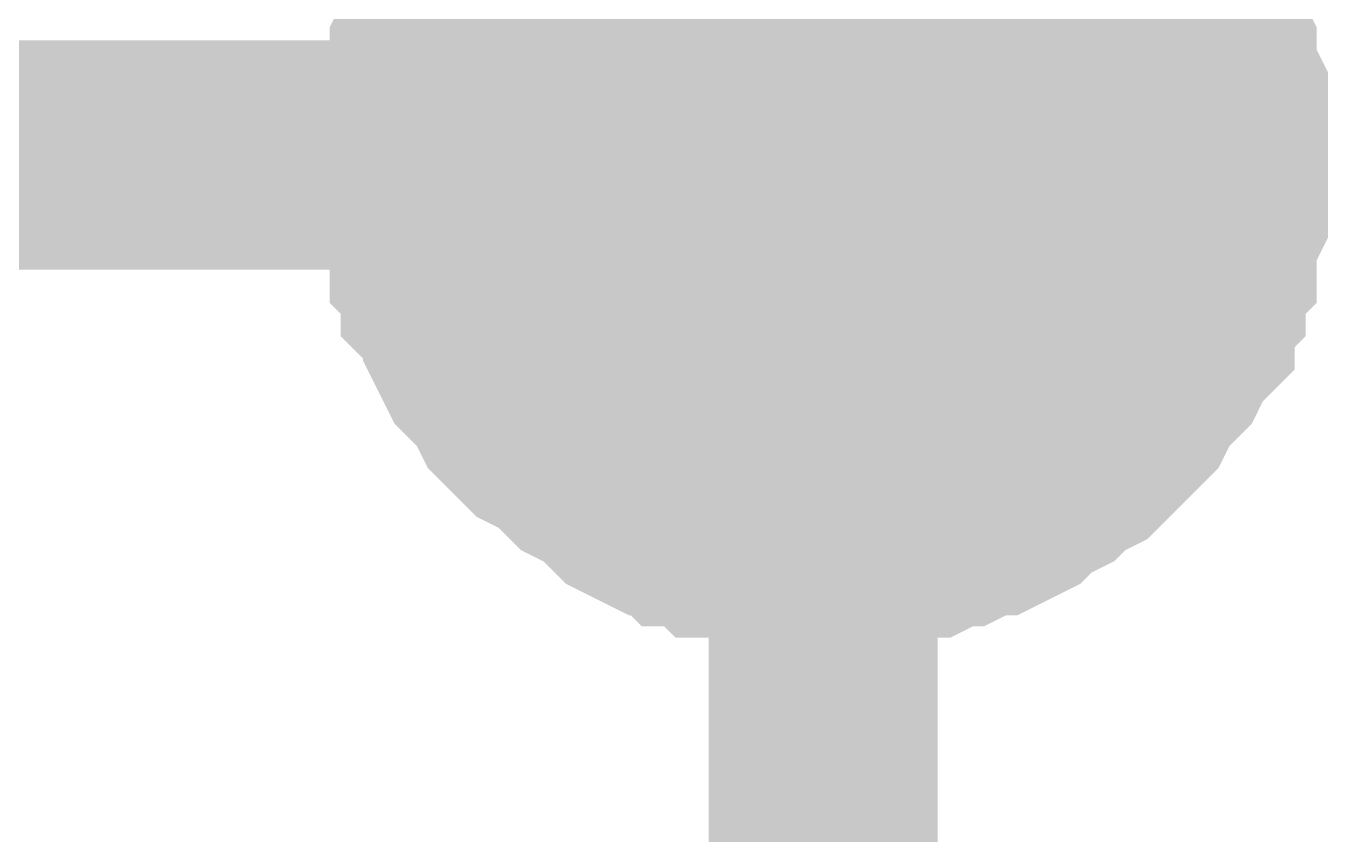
# Model space of a CAD drawing. Header units: inches. Extents: x 0 to 31.5, y 0 to 22.3.
# Drawn here: x 5.1613 to 5.2283, y 18.4645 to 18.5061 of the extents above; entities that cross this region are included whole.
import ezdxf

# ---------------------------------------------------------------- set-up
doc = ezdxf.new("R2010")
doc.units = ezdxf.units.IN
doc.header["$MEASUREMENT"] = 0
doc.layers.add('Sheet', color=255, linetype='Continuous')

msp = doc.modelspace()

# ---------------------------------------------------------------- linework, layer by layer
at = {"layer": 'Sheet'}
for points in [[(3.802575, 18.49949, 0.0118, 0.0118, 0), (4.102854, 18.49949, 0.0118, 0.0118, 0), (5.202346, 18.49949, 0.0118, 0.0118, 0), (5.202346, 18.999678, 0.0118, 0.0118, 0), (5.202346, 19.099601, 0.0118, 0.0118, 0)], [(5.182251, 18.49949, 0.0118, 0.0118, 0), (5.182251, 18.500639, 0.0118, 0.0118, 0), (5.182251, 18.501787, 0.0118, 0.0118, 0), (5.182251, 18.502361, 0.0118, 0.0118, 0), (5.182825, 18.50351, 0.0118, 0.0118, 0), (5.182825, 18.504659, 0.0118, 0.0118, 0), (5.183399, 18.505807, 0.0118, 0.0118, 0), (5.183399, 18.506381, 0.0118, 0.0118, 0), (5.183973, 18.50753, 0.0118, 0.0118, 0), (5.184547, 18.508104, 0.0118, 0.0118, 0), (5.184547, 18.509253, 0.0118, 0.0118, 0), (5.185121, 18.509827, 0.0118, 0.0118, 0), (5.185696, 18.510975, 0.0118, 0.0118, 0), (5.18627, 18.51155, 0.0118, 0.0118, 0), (5.186844, 18.512698, 0.0118, 0.0118, 0)], [(5.182251, 18.49949, 0.0118, 0.0118, 0), (5.182251, 18.500639, 0.0118, 0.0118, 0), (5.182251, 18.501787, 0.0118, 0.0118, 0), (5.182251, 18.502361, 0.0118, 0.0118, 0), (5.182825, 18.50351, 0.0118, 0.0118, 0), (5.182825, 18.504659, 0.0118, 0.0118, 0), (5.183399, 18.505807, 0.0118, 0.0118, 0), (5.183399, 18.506381, 0.0118, 0.0118, 0), (5.183973, 18.50753, 0.0118, 0.0118, 0), (5.184547, 18.508104, 0.0118, 0.0118, 0), (5.184547, 18.509253, 0.0118, 0.0118, 0), (5.185121, 18.509827, 0.0118, 0.0118, 0), (5.185696, 18.510975, 0.0118, 0.0118, 0), (5.18627, 18.51155, 0.0118, 0.0118, 0), (5.186844, 18.512698, 0.0118, 0.0118, 0)], [(5.182251, 18.49949, 0.0118, 0.0118, 0), (5.182251, 18.500639, 0.0118, 0.0118, 0), (5.182251, 18.501787, 0.0118, 0.0118, 0), (5.182251, 18.502361, 0.0118, 0.0118, 0), (5.182825, 18.50351, 0.0118, 0.0118, 0), (5.182825, 18.504659, 0.0118, 0.0118, 0), (5.183399, 18.505807, 0.0118, 0.0118, 0), (5.183399, 18.506381, 0.0118, 0.0118, 0), (5.183973, 18.50753, 0.0118, 0.0118, 0), (5.184547, 18.508104, 0.0118, 0.0118, 0), (5.184547, 18.509253, 0.0118, 0.0118, 0), (5.185121, 18.509827, 0.0118, 0.0118, 0), (5.185696, 18.510975, 0.0118, 0.0118, 0), (5.18627, 18.51155, 0.0118, 0.0118, 0), (5.186844, 18.512698, 0.0118, 0.0118, 0)], [(5.182251, 18.49949, 0.0118, 0.0118, 0), (5.182251, 18.500639, 0.0118, 0.0118, 0), (5.182251, 18.501787, 0.0118, 0.0118, 0), (5.182251, 18.502361, 0.0118, 0.0118, 0), (5.182825, 18.50351, 0.0118, 0.0118, 0), (5.182825, 18.504659, 0.0118, 0.0118, 0), (5.183399, 18.505807, 0.0118, 0.0118, 0), (5.183399, 18.506381, 0.0118, 0.0118, 0), (5.183973, 18.50753, 0.0118, 0.0118, 0), (5.184547, 18.508104, 0.0118, 0.0118, 0), (5.184547, 18.509253, 0.0118, 0.0118, 0), (5.185121, 18.509827, 0.0118, 0.0118, 0), (5.185696, 18.510975, 0.0118, 0.0118, 0), (5.18627, 18.51155, 0.0118, 0.0118, 0), (5.186844, 18.512698, 0.0118, 0.0118, 0)], [(5.217848, 18.512698, 0.0118, 0.0118, 0), (5.218422, 18.51155, 0.0118, 0.0118, 0), (5.218996, 18.510975, 0.0118, 0.0118, 0), (5.21957, 18.509827, 0.0118, 0.0118, 0), (5.220144, 18.509253, 0.0118, 0.0118, 0), (5.220719, 18.508104, 0.0118, 0.0118, 0), (5.220719, 18.50753, 0.0118, 0.0118, 0), (5.221293, 18.506381, 0.0118, 0.0118, 0), (5.221293, 18.505807, 0.0118, 0.0118, 0), (5.221867, 18.504659, 0.0118, 0.0118, 0), (5.221867, 18.50351, 0.0118, 0.0118, 0), (5.222441, 18.502361, 0.0118, 0.0118, 0), (5.222441, 18.501787, 0.0118, 0.0118, 0), (5.222441, 18.500639, 0.0118, 0.0118, 0), (5.222441, 18.49949, 0.0118, 0.0118, 0)], [(5.217848, 18.512698, 0.0118, 0.0118, 0), (5.218422, 18.51155, 0.0118, 0.0118, 0), (5.218996, 18.510975, 0.0118, 0.0118, 0), (5.21957, 18.509827, 0.0118, 0.0118, 0), (5.220144, 18.509253, 0.0118, 0.0118, 0), (5.220719, 18.508104, 0.0118, 0.0118, 0), (5.220719, 18.50753, 0.0118, 0.0118, 0), (5.221293, 18.506381, 0.0118, 0.0118, 0), (5.221293, 18.505807, 0.0118, 0.0118, 0), (5.221867, 18.504659, 0.0118, 0.0118, 0), (5.221867, 18.50351, 0.0118, 0.0118, 0), (5.222441, 18.502361, 0.0118, 0.0118, 0), (5.222441, 18.501787, 0.0118, 0.0118, 0), (5.222441, 18.500639, 0.0118, 0.0118, 0), (5.222441, 18.49949, 0.0118, 0.0118, 0)], [(5.217848, 18.512698, 0.0118, 0.0118, 0), (5.218422, 18.51155, 0.0118, 0.0118, 0), (5.218996, 18.510975, 0.0118, 0.0118, 0), (5.21957, 18.509827, 0.0118, 0.0118, 0), (5.220144, 18.509253, 0.0118, 0.0118, 0), (5.220719, 18.508104, 0.0118, 0.0118, 0), (5.220719, 18.50753, 0.0118, 0.0118, 0), (5.221293, 18.506381, 0.0118, 0.0118, 0), (5.221293, 18.505807, 0.0118, 0.0118, 0), (5.221867, 18.504659, 0.0118, 0.0118, 0), (5.221867, 18.50351, 0.0118, 0.0118, 0), (5.222441, 18.502361, 0.0118, 0.0118, 0), (5.222441, 18.501787, 0.0118, 0.0118, 0), (5.222441, 18.500639, 0.0118, 0.0118, 0), (5.222441, 18.49949, 0.0118, 0.0118, 0)], [(5.217848, 18.512698, 0.0118, 0.0118, 0), (5.218422, 18.51155, 0.0118, 0.0118, 0), (5.218996, 18.510975, 0.0118, 0.0118, 0), (5.21957, 18.509827, 0.0118, 0.0118, 0), (5.220144, 18.509253, 0.0118, 0.0118, 0), (5.220719, 18.508104, 0.0118, 0.0118, 0), (5.220719, 18.50753, 0.0118, 0.0118, 0), (5.221293, 18.506381, 0.0118, 0.0118, 0), (5.221293, 18.505807, 0.0118, 0.0118, 0), (5.221867, 18.504659, 0.0118, 0.0118, 0), (5.221867, 18.50351, 0.0118, 0.0118, 0), (5.222441, 18.502361, 0.0118, 0.0118, 0), (5.222441, 18.501787, 0.0118, 0.0118, 0), (5.222441, 18.500639, 0.0118, 0.0118, 0), (5.222441, 18.49949, 0.0118, 0.0118, 0)], [(5.182251, 18.49949, 0.0039, 0.0039, 0), (5.182251, 18.500639, 0.0039, 0.0039, 0), (5.182251, 18.501787, 0.0039, 0.0039, 0), (5.182251, 18.502361, 0.0039, 0.0039, 0), (5.182825, 18.50351, 0.0039, 0.0039, 0), (5.182825, 18.504659, 0.0039, 0.0039, 0), (5.183399, 18.505807, 0.0039, 0.0039, 0), (5.183399, 18.506381, 0.0039, 0.0039, 0), (5.183973, 18.50753, 0.0039, 0.0039, 0), (5.184547, 18.508104, 0.0039, 0.0039, 0)], [(5.182251, 18.49949, 0.0039, 0.0039, 0), (5.182251, 18.500639, 0.0039, 0.0039, 0), (5.182251, 18.501787, 0.0039, 0.0039, 0), (5.182251, 18.502361, 0.0039, 0.0039, 0), (5.182825, 18.50351, 0.0039, 0.0039, 0), (5.182825, 18.504659, 0.0039, 0.0039, 0), (5.183399, 18.505807, 0.0039, 0.0039, 0), (5.183399, 18.506381, 0.0039, 0.0039, 0), (5.183973, 18.50753, 0.0039, 0.0039, 0), (5.184547, 18.508104, 0.0039, 0.0039, 0)], [(5.182251, 18.49949, 0.0039, 0.0039, 0), (5.182251, 18.500639, 0.0039, 0.0039, 0), (5.182251, 18.501787, 0.0039, 0.0039, 0), (5.182251, 18.502361, 0.0039, 0.0039, 0), (5.182825, 18.50351, 0.0039, 0.0039, 0), (5.182825, 18.504659, 0.0039, 0.0039, 0), (5.183399, 18.505807, 0.0039, 0.0039, 0), (5.183399, 18.506381, 0.0039, 0.0039, 0), (5.183973, 18.50753, 0.0039, 0.0039, 0), (5.184547, 18.508104, 0.0039, 0.0039, 0)], [(5.182251, 18.49949, 0.0039, 0.0039, 0), (5.182251, 18.500639, 0.0039, 0.0039, 0), (5.182251, 18.501787, 0.0039, 0.0039, 0), (5.182251, 18.502361, 0.0039, 0.0039, 0), (5.182825, 18.50351, 0.0039, 0.0039, 0), (5.182825, 18.504659, 0.0039, 0.0039, 0), (5.183399, 18.505807, 0.0039, 0.0039, 0), (5.183399, 18.506381, 0.0039, 0.0039, 0), (5.183973, 18.50753, 0.0039, 0.0039, 0), (5.184547, 18.508104, 0.0039, 0.0039, 0)], [(5.220719, 18.508104, 0.0039, 0.0039, 0), (5.220719, 18.50753, 0.0039, 0.0039, 0), (5.221293, 18.506381, 0.0039, 0.0039, 0), (5.221293, 18.505807, 0.0039, 0.0039, 0), (5.221867, 18.504659, 0.0039, 0.0039, 0), (5.221867, 18.50351, 0.0039, 0.0039, 0), (5.222441, 18.502361, 0.0039, 0.0039, 0), (5.222441, 18.501787, 0.0039, 0.0039, 0), (5.222441, 18.500639, 0.0039, 0.0039, 0), (5.222441, 18.49949, 0.0039, 0.0039, 0)], [(5.220719, 18.508104, 0.0039, 0.0039, 0), (5.220719, 18.50753, 0.0039, 0.0039, 0), (5.221293, 18.506381, 0.0039, 0.0039, 0), (5.221293, 18.505807, 0.0039, 0.0039, 0), (5.221867, 18.504659, 0.0039, 0.0039, 0), (5.221867, 18.50351, 0.0039, 0.0039, 0), (5.222441, 18.502361, 0.0039, 0.0039, 0), (5.222441, 18.501787, 0.0039, 0.0039, 0), (5.222441, 18.500639, 0.0039, 0.0039, 0), (5.222441, 18.49949, 0.0039, 0.0039, 0)], [(5.220719, 18.508104, 0.0039, 0.0039, 0), (5.220719, 18.50753, 0.0039, 0.0039, 0), (5.221293, 18.506381, 0.0039, 0.0039, 0), (5.221293, 18.505807, 0.0039, 0.0039, 0), (5.221867, 18.504659, 0.0039, 0.0039, 0), (5.221867, 18.50351, 0.0039, 0.0039, 0), (5.222441, 18.502361, 0.0039, 0.0039, 0), (5.222441, 18.501787, 0.0039, 0.0039, 0), (5.222441, 18.500639, 0.0039, 0.0039, 0), (5.222441, 18.49949, 0.0039, 0.0039, 0)], [(5.220719, 18.508104, 0.0039, 0.0039, 0), (5.220719, 18.50753, 0.0039, 0.0039, 0), (5.221293, 18.506381, 0.0039, 0.0039, 0), (5.221293, 18.505807, 0.0039, 0.0039, 0), (5.221867, 18.504659, 0.0039, 0.0039, 0), (5.221867, 18.50351, 0.0039, 0.0039, 0), (5.222441, 18.502361, 0.0039, 0.0039, 0), (5.222441, 18.501787, 0.0039, 0.0039, 0), (5.222441, 18.500639, 0.0039, 0.0039, 0), (5.222441, 18.49949, 0.0039, 0.0039, 0)], [(5.202346, 18.479965, 0.0118, 0.0118, 0), (5.201198, 18.479965, 0.0118, 0.0118, 0), (5.200049, 18.479965, 0.0118, 0.0118, 0), (5.199475, 18.479965, 0.0118, 0.0118, 0), (5.198327, 18.480539, 0.0118, 0.0118, 0), (5.197178, 18.480539, 0.0118, 0.0118, 0), (5.196604, 18.481114, 0.0118, 0.0118, 0), (5.195456, 18.481114, 0.0118, 0.0118, 0), (5.194882, 18.481688, 0.0118, 0.0118, 0), (5.193734, 18.481688, 0.0118, 0.0118, 0), (5.192585, 18.482262, 0.0118, 0.0118, 0), (5.192011, 18.482836, 0.0118, 0.0118, 0), (5.191437, 18.483411, 0.0118, 0.0118, 0), (5.190289, 18.483985, 0.0118, 0.0118, 0), (5.189715, 18.484559, 0.0118, 0.0118, 0), (5.18914, 18.485133, 0.0118, 0.0118, 0), (5.187992, 18.485708, 0.0118, 0.0118, 0), (5.187418, 18.486282, 0.0118, 0.0118, 0), (5.186844, 18.486856, 0.0118, 0.0118, 0), (5.18627, 18.488005, 0.0118, 0.0118, 0), (5.185696, 18.488579, 0.0118, 0.0118, 0), (5.185121, 18.489153, 0.0118, 0.0118, 0), (5.184547, 18.490302, 0.0118, 0.0118, 0), (5.184547, 18.490876, 0.0118, 0.0118, 0), (5.183973, 18.492025, 0.0118, 0.0118, 0), (5.183399, 18.492599, 0.0118, 0.0118, 0), (5.183399, 18.493747, 0.0118, 0.0118, 0), (5.182825, 18.494322, 0.0118, 0.0118, 0), (5.182825, 18.49547, 0.0118, 0.0118, 0), (5.182251, 18.496619, 0.0118, 0.0118, 0), (5.182251, 18.497193, 0.0118, 0.0118, 0), (5.182251, 18.498342, 0.0118, 0.0118, 0), (5.182251, 18.49949, 0.0118, 0.0118, 0)], [(5.182251, 18.49949, 0.0118, 0.0118, 0), (5.182251, 18.49949, 0.0118, 0.0118, 0)], [(5.202346, 18.479965, 0.0118, 0.0118, 0), (5.201198, 18.479965, 0.0118, 0.0118, 0), (5.200049, 18.479965, 0.0118, 0.0118, 0), (5.199475, 18.479965, 0.0118, 0.0118, 0), (5.198327, 18.480539, 0.0118, 0.0118, 0), (5.197178, 18.480539, 0.0118, 0.0118, 0), (5.196604, 18.481114, 0.0118, 0.0118, 0), (5.195456, 18.481114, 0.0118, 0.0118, 0), (5.194882, 18.481688, 0.0118, 0.0118, 0), (5.193734, 18.481688, 0.0118, 0.0118, 0), (5.192585, 18.482262, 0.0118, 0.0118, 0), (5.192011, 18.482836, 0.0118, 0.0118, 0), (5.191437, 18.483411, 0.0118, 0.0118, 0), (5.190289, 18.483985, 0.0118, 0.0118, 0), (5.189715, 18.484559, 0.0118, 0.0118, 0), (5.18914, 18.485133, 0.0118, 0.0118, 0), (5.187992, 18.485708, 0.0118, 0.0118, 0), (5.187418, 18.486282, 0.0118, 0.0118, 0), (5.186844, 18.486856, 0.0118, 0.0118, 0), (5.18627, 18.488005, 0.0118, 0.0118, 0), (5.185696, 18.488579, 0.0118, 0.0118, 0), (5.185121, 18.489153, 0.0118, 0.0118, 0), (5.184547, 18.490302, 0.0118, 0.0118, 0), (5.184547, 18.490876, 0.0118, 0.0118, 0), (5.183973, 18.492025, 0.0118, 0.0118, 0), (5.183399, 18.492599, 0.0118, 0.0118, 0), (5.183399, 18.493747, 0.0118, 0.0118, 0), (5.182825, 18.494322, 0.0118, 0.0118, 0), (5.182825, 18.49547, 0.0118, 0.0118, 0), (5.182251, 18.496619, 0.0118, 0.0118, 0), (5.182251, 18.497193, 0.0118, 0.0118, 0), (5.182251, 18.498342, 0.0118, 0.0118, 0), (5.182251, 18.49949, 0.0118, 0.0118, 0)], [(5.182251, 18.49949, 0.0118, 0.0118, 0), (5.182251, 18.49949, 0.0118, 0.0118, 0)], [(5.202346, 18.479965, 0.0118, 0.0118, 0), (5.201198, 18.479965, 0.0118, 0.0118, 0), (5.200049, 18.479965, 0.0118, 0.0118, 0), (5.199475, 18.479965, 0.0118, 0.0118, 0), (5.198327, 18.480539, 0.0118, 0.0118, 0), (5.197178, 18.480539, 0.0118, 0.0118, 0), (5.196604, 18.481114, 0.0118, 0.0118, 0), (5.195456, 18.481114, 0.0118, 0.0118, 0), (5.194882, 18.481688, 0.0118, 0.0118, 0), (5.193734, 18.481688, 0.0118, 0.0118, 0), (5.192585, 18.482262, 0.0118, 0.0118, 0), (5.192011, 18.482836, 0.0118, 0.0118, 0), (5.191437, 18.483411, 0.0118, 0.0118, 0), (5.190289, 18.483985, 0.0118, 0.0118, 0), (5.189715, 18.484559, 0.0118, 0.0118, 0), (5.18914, 18.485133, 0.0118, 0.0118, 0), (5.187992, 18.485708, 0.0118, 0.0118, 0), (5.187418, 18.486282, 0.0118, 0.0118, 0), (5.186844, 18.486856, 0.0118, 0.0118, 0), (5.18627, 18.488005, 0.0118, 0.0118, 0), (5.185696, 18.488579, 0.0118, 0.0118, 0), (5.185121, 18.489153, 0.0118, 0.0118, 0), (5.184547, 18.490302, 0.0118, 0.0118, 0), (5.184547, 18.490876, 0.0118, 0.0118, 0), (5.183973, 18.492025, 0.0118, 0.0118, 0), (5.183399, 18.492599, 0.0118, 0.0118, 0), (5.183399, 18.493747, 0.0118, 0.0118, 0), (5.182825, 18.494322, 0.0118, 0.0118, 0), (5.182825, 18.49547, 0.0118, 0.0118, 0), (5.182251, 18.496619, 0.0118, 0.0118, 0), (5.182251, 18.497193, 0.0118, 0.0118, 0), (5.182251, 18.498342, 0.0118, 0.0118, 0), (5.182251, 18.49949, 0.0118, 0.0118, 0)], [(5.182251, 18.49949, 0.0118, 0.0118, 0), (5.182251, 18.49949, 0.0118, 0.0118, 0)], [(5.202346, 18.479965, 0.0118, 0.0118, 0), (5.201198, 18.479965, 0.0118, 0.0118, 0), (5.200049, 18.479965, 0.0118, 0.0118, 0), (5.199475, 18.479965, 0.0118, 0.0118, 0), (5.198327, 18.480539, 0.0118, 0.0118, 0), (5.197178, 18.480539, 0.0118, 0.0118, 0), (5.196604, 18.481114, 0.0118, 0.0118, 0), (5.195456, 18.481114, 0.0118, 0.0118, 0), (5.194882, 18.481688, 0.0118, 0.0118, 0), (5.193734, 18.481688, 0.0118, 0.0118, 0), (5.192585, 18.482262, 0.0118, 0.0118, 0), (5.192011, 18.482836, 0.0118, 0.0118, 0), (5.191437, 18.483411, 0.0118, 0.0118, 0), (5.190289, 18.483985, 0.0118, 0.0118, 0), (5.189715, 18.484559, 0.0118, 0.0118, 0), (5.18914, 18.485133, 0.0118, 0.0118, 0), (5.187992, 18.485708, 0.0118, 0.0118, 0), (5.187418, 18.486282, 0.0118, 0.0118, 0), (5.186844, 18.486856, 0.0118, 0.0118, 0), (5.18627, 18.488005, 0.0118, 0.0118, 0), (5.185696, 18.488579, 0.0118, 0.0118, 0), (5.185121, 18.489153, 0.0118, 0.0118, 0), (5.184547, 18.490302, 0.0118, 0.0118, 0), (5.184547, 18.490876, 0.0118, 0.0118, 0), (5.183973, 18.492025, 0.0118, 0.0118, 0), (5.183399, 18.492599, 0.0118, 0.0118, 0), (5.183399, 18.493747, 0.0118, 0.0118, 0), (5.182825, 18.494322, 0.0118, 0.0118, 0), (5.182825, 18.49547, 0.0118, 0.0118, 0), (5.182251, 18.496619, 0.0118, 0.0118, 0), (5.182251, 18.497193, 0.0118, 0.0118, 0), (5.182251, 18.498342, 0.0118, 0.0118, 0), (5.182251, 18.49949, 0.0118, 0.0118, 0)], [(5.182251, 18.49949, 0.0118, 0.0118, 0), (5.182251, 18.49949, 0.0118, 0.0118, 0)], [(5.222441, 18.49949, 0.0118, 0.0118, 0), (5.222441, 18.498342, 0.0118, 0.0118, 0), (5.222441, 18.497193, 0.0118, 0.0118, 0), (5.222441, 18.496619, 0.0118, 0.0118, 0), (5.221867, 18.49547, 0.0118, 0.0118, 0), (5.221867, 18.494322, 0.0118, 0.0118, 0), (5.221293, 18.493747, 0.0118, 0.0118, 0), (5.221293, 18.492599, 0.0118, 0.0118, 0), (5.220719, 18.492025, 0.0118, 0.0118, 0), (5.220719, 18.490876, 0.0118, 0.0118, 0), (5.220144, 18.490302, 0.0118, 0.0118, 0), (5.21957, 18.489153, 0.0118, 0.0118, 0), (5.218996, 18.488579, 0.0118, 0.0118, 0), (5.218422, 18.488005, 0.0118, 0.0118, 0), (5.217848, 18.486856, 0.0118, 0.0118, 0), (5.217274, 18.486282, 0.0118, 0.0118, 0), (5.216699, 18.485708, 0.0118, 0.0118, 0), (5.216125, 18.485133, 0.0118, 0.0118, 0), (5.215551, 18.484559, 0.0118, 0.0118, 0), (5.214403, 18.483985, 0.0118, 0.0118, 0), (5.213829, 18.483411, 0.0118, 0.0118, 0), (5.21268, 18.482836, 0.0118, 0.0118, 0), (5.212106, 18.482262, 0.0118, 0.0118, 0), (5.210958, 18.481688, 0.0118, 0.0118, 0), (5.210384, 18.481688, 0.0118, 0.0118, 0), (5.209236, 18.481114, 0.0118, 0.0118, 0), (5.208661, 18.481114, 0.0118, 0.0118, 0), (5.207513, 18.480539, 0.0118, 0.0118, 0), (5.206365, 18.480539, 0.0118, 0.0118, 0), (5.205217, 18.479965, 0.0118, 0.0118, 0), (5.204642, 18.479965, 0.0118, 0.0118, 0), (5.203494, 18.479965, 0.0118, 0.0118, 0), (5.202346, 18.479965, 0.0118, 0.0118, 0)], [(5.202346, 17.19992, 0.0118, 0.0118, 0), (5.202346, 18.49949, 0.0118, 0.0118, 0)], [(5.222441, 18.49949, 0.0118, 0.0118, 0), (5.222441, 18.498342, 0.0118, 0.0118, 0), (5.222441, 18.497193, 0.0118, 0.0118, 0), (5.222441, 18.496619, 0.0118, 0.0118, 0), (5.221867, 18.49547, 0.0118, 0.0118, 0), (5.221867, 18.494322, 0.0118, 0.0118, 0), (5.221293, 18.493747, 0.0118, 0.0118, 0), (5.221293, 18.492599, 0.0118, 0.0118, 0), (5.220719, 18.492025, 0.0118, 0.0118, 0), (5.220719, 18.490876, 0.0118, 0.0118, 0), (5.220144, 18.490302, 0.0118, 0.0118, 0), (5.21957, 18.489153, 0.0118, 0.0118, 0), (5.218996, 18.488579, 0.0118, 0.0118, 0), (5.218422, 18.488005, 0.0118, 0.0118, 0), (5.217848, 18.486856, 0.0118, 0.0118, 0), (5.217274, 18.486282, 0.0118, 0.0118, 0), (5.216699, 18.485708, 0.0118, 0.0118, 0), (5.216125, 18.485133, 0.0118, 0.0118, 0), (5.215551, 18.484559, 0.0118, 0.0118, 0), (5.214403, 18.483985, 0.0118, 0.0118, 0), (5.213829, 18.483411, 0.0118, 0.0118, 0), (5.21268, 18.482836, 0.0118, 0.0118, 0), (5.212106, 18.482262, 0.0118, 0.0118, 0), (5.210958, 18.481688, 0.0118, 0.0118, 0), (5.210384, 18.481688, 0.0118, 0.0118, 0), (5.209236, 18.481114, 0.0118, 0.0118, 0), (5.208661, 18.481114, 0.0118, 0.0118, 0), (5.207513, 18.480539, 0.0118, 0.0118, 0), (5.206365, 18.480539, 0.0118, 0.0118, 0), (5.205217, 18.479965, 0.0118, 0.0118, 0), (5.204642, 18.479965, 0.0118, 0.0118, 0), (5.203494, 18.479965, 0.0118, 0.0118, 0), (5.202346, 18.479965, 0.0118, 0.0118, 0)], [(5.222441, 18.49949, 0.0118, 0.0118, 0), (5.222441, 18.498342, 0.0118, 0.0118, 0), (5.222441, 18.497193, 0.0118, 0.0118, 0), (5.222441, 18.496619, 0.0118, 0.0118, 0), (5.221867, 18.49547, 0.0118, 0.0118, 0), (5.221867, 18.494322, 0.0118, 0.0118, 0), (5.221293, 18.493747, 0.0118, 0.0118, 0), (5.221293, 18.492599, 0.0118, 0.0118, 0), (5.220719, 18.492025, 0.0118, 0.0118, 0), (5.220719, 18.490876, 0.0118, 0.0118, 0), (5.220144, 18.490302, 0.0118, 0.0118, 0), (5.21957, 18.489153, 0.0118, 0.0118, 0), (5.218996, 18.488579, 0.0118, 0.0118, 0), (5.218422, 18.488005, 0.0118, 0.0118, 0), (5.217848, 18.486856, 0.0118, 0.0118, 0), (5.217274, 18.486282, 0.0118, 0.0118, 0), (5.216699, 18.485708, 0.0118, 0.0118, 0), (5.216125, 18.485133, 0.0118, 0.0118, 0), (5.215551, 18.484559, 0.0118, 0.0118, 0), (5.214403, 18.483985, 0.0118, 0.0118, 0), (5.213829, 18.483411, 0.0118, 0.0118, 0), (5.21268, 18.482836, 0.0118, 0.0118, 0), (5.212106, 18.482262, 0.0118, 0.0118, 0), (5.210958, 18.481688, 0.0118, 0.0118, 0), (5.210384, 18.481688, 0.0118, 0.0118, 0), (5.209236, 18.481114, 0.0118, 0.0118, 0), (5.208661, 18.481114, 0.0118, 0.0118, 0), (5.207513, 18.480539, 0.0118, 0.0118, 0), (5.206365, 18.480539, 0.0118, 0.0118, 0), (5.205217, 18.479965, 0.0118, 0.0118, 0), (5.204642, 18.479965, 0.0118, 0.0118, 0), (5.203494, 18.479965, 0.0118, 0.0118, 0), (5.202346, 18.479965, 0.0118, 0.0118, 0)], [(5.222441, 18.49949, 0.0118, 0.0118, 0), (5.222441, 18.498342, 0.0118, 0.0118, 0), (5.222441, 18.497193, 0.0118, 0.0118, 0), (5.222441, 18.496619, 0.0118, 0.0118, 0), (5.221867, 18.49547, 0.0118, 0.0118, 0), (5.221867, 18.494322, 0.0118, 0.0118, 0), (5.221293, 18.493747, 0.0118, 0.0118, 0), (5.221293, 18.492599, 0.0118, 0.0118, 0), (5.220719, 18.492025, 0.0118, 0.0118, 0), (5.220719, 18.490876, 0.0118, 0.0118, 0), (5.220144, 18.490302, 0.0118, 0.0118, 0), (5.21957, 18.489153, 0.0118, 0.0118, 0), (5.218996, 18.488579, 0.0118, 0.0118, 0), (5.218422, 18.488005, 0.0118, 0.0118, 0), (5.217848, 18.486856, 0.0118, 0.0118, 0), (5.217274, 18.486282, 0.0118, 0.0118, 0), (5.216699, 18.485708, 0.0118, 0.0118, 0), (5.216125, 18.485133, 0.0118, 0.0118, 0), (5.215551, 18.484559, 0.0118, 0.0118, 0), (5.214403, 18.483985, 0.0118, 0.0118, 0), (5.213829, 18.483411, 0.0118, 0.0118, 0), (5.21268, 18.482836, 0.0118, 0.0118, 0), (5.212106, 18.482262, 0.0118, 0.0118, 0), (5.210958, 18.481688, 0.0118, 0.0118, 0), (5.210384, 18.481688, 0.0118, 0.0118, 0), (5.209236, 18.481114, 0.0118, 0.0118, 0), (5.208661, 18.481114, 0.0118, 0.0118, 0), (5.207513, 18.480539, 0.0118, 0.0118, 0), (5.206365, 18.480539, 0.0118, 0.0118, 0), (5.205217, 18.479965, 0.0118, 0.0118, 0), (5.204642, 18.479965, 0.0118, 0.0118, 0), (5.203494, 18.479965, 0.0118, 0.0118, 0), (5.202346, 18.479965, 0.0118, 0.0118, 0)], [(5.222441, 18.49949, 0.0118, 0.0118, 0), (5.222441, 18.49949, 0.0118, 0.0118, 0), (5.222441, 18.49949, 0.0118, 0.0118, 0), (5.222441, 18.49949, 0.0118, 0.0118, 0), (5.222441, 18.49949, 0.0118, 0.0118, 0), (5.222441, 18.49949, 0.0118, 0.0118, 0), (5.222441, 18.49949, 0.0118, 0.0118, 0), (5.222441, 18.49949, 0.0118, 0.0118, 0), (5.222441, 18.49949, 0.0118, 0.0118, 0), (5.222441, 18.49949, 0.0118, 0.0118, 0), (5.222441, 18.49949, 0.0118, 0.0118, 0), (5.222441, 18.49949, 0.0118, 0.0118, 0), (5.222441, 18.49949, 0.0118, 0.0118, 0), (5.222441, 18.49949, 0.0118, 0.0118, 0), (5.222441, 18.49949, 0.0118, 0.0118, 0), (5.222441, 18.49949, 0.0118, 0.0118, 0), (5.222441, 18.49949, 0.0118, 0.0118, 0), (5.222441, 18.49949, 0.0118, 0.0118, 0), (5.222441, 18.49949, 0.0118, 0.0118, 0), (5.222441, 18.49949, 0.0118, 0.0118, 0), (5.222441, 18.49949, 0.0118, 0.0118, 0), (5.222441, 18.49949, 0.0118, 0.0118, 0), (5.222441, 18.49949, 0.0118, 0.0118, 0), (5.222441, 18.49949, 0.0118, 0.0118, 0), (5.222441, 18.49949, 0.0118, 0.0118, 0), (5.222441, 18.49949, 0.0118, 0.0118, 0), (5.222441, 18.49949, 0.0118, 0.0118, 0), (5.222441, 18.49949, 0.0118, 0.0118, 0), (5.222441, 18.49949, 0.0118, 0.0118, 0), (5.222441, 18.49949, 0.0118, 0.0118, 0), (5.222441, 18.49949, 0.0118, 0.0118, 0), (5.222441, 18.49949, 0.0118, 0.0118, 0), (5.222441, 18.49949, 0.0118, 0.0118, 0)], [(5.222441, 18.49949, 0.0118, 0.0118, 0), (5.222441, 18.49949, 0.0118, 0.0118, 0)], [(5.222441, 18.49949, 0.0118, 0.0118, 0), (5.222441, 18.49949, 0.0118, 0.0118, 0), (5.222441, 18.49949, 0.0118, 0.0118, 0), (5.222441, 18.49949, 0.0118, 0.0118, 0), (5.222441, 18.49949, 0.0118, 0.0118, 0), (5.222441, 18.49949, 0.0118, 0.0118, 0), (5.222441, 18.49949, 0.0118, 0.0118, 0), (5.222441, 18.49949, 0.0118, 0.0118, 0), (5.222441, 18.49949, 0.0118, 0.0118, 0), (5.222441, 18.49949, 0.0118, 0.0118, 0), (5.222441, 18.49949, 0.0118, 0.0118, 0), (5.222441, 18.49949, 0.0118, 0.0118, 0), (5.222441, 18.49949, 0.0118, 0.0118, 0), (5.222441, 18.49949, 0.0118, 0.0118, 0), (5.222441, 18.49949, 0.0118, 0.0118, 0), (5.222441, 18.49949, 0.0118, 0.0118, 0), (5.222441, 18.49949, 0.0118, 0.0118, 0), (5.222441, 18.49949, 0.0118, 0.0118, 0), (5.222441, 18.49949, 0.0118, 0.0118, 0), (5.222441, 18.49949, 0.0118, 0.0118, 0), (5.222441, 18.49949, 0.0118, 0.0118, 0), (5.222441, 18.49949, 0.0118, 0.0118, 0), (5.222441, 18.49949, 0.0118, 0.0118, 0), (5.222441, 18.49949, 0.0118, 0.0118, 0), (5.222441, 18.49949, 0.0118, 0.0118, 0), (5.222441, 18.49949, 0.0118, 0.0118, 0), (5.222441, 18.49949, 0.0118, 0.0118, 0), (5.222441, 18.49949, 0.0118, 0.0118, 0), (5.222441, 18.49949, 0.0118, 0.0118, 0), (5.222441, 18.49949, 0.0118, 0.0118, 0), (5.222441, 18.49949, 0.0118, 0.0118, 0), (5.222441, 18.49949, 0.0118, 0.0118, 0), (5.222441, 18.49949, 0.0118, 0.0118, 0)], [(5.222441, 18.49949, 0.0118, 0.0118, 0), (5.222441, 18.49949, 0.0118, 0.0118, 0)], [(5.222441, 18.49949, 0.0118, 0.0118, 0), (5.222441, 18.49949, 0.0118, 0.0118, 0), (5.222441, 18.49949, 0.0118, 0.0118, 0), (5.222441, 18.49949, 0.0118, 0.0118, 0), (5.222441, 18.49949, 0.0118, 0.0118, 0), (5.222441, 18.49949, 0.0118, 0.0118, 0), (5.222441, 18.49949, 0.0118, 0.0118, 0), (5.222441, 18.49949, 0.0118, 0.0118, 0), (5.222441, 18.49949, 0.0118, 0.0118, 0), (5.222441, 18.49949, 0.0118, 0.0118, 0), (5.222441, 18.49949, 0.0118, 0.0118, 0), (5.222441, 18.49949, 0.0118, 0.0118, 0), (5.222441, 18.49949, 0.0118, 0.0118, 0), (5.222441, 18.49949, 0.0118, 0.0118, 0), (5.222441, 18.49949, 0.0118, 0.0118, 0), (5.222441, 18.49949, 0.0118, 0.0118, 0), (5.222441, 18.49949, 0.0118, 0.0118, 0), (5.222441, 18.49949, 0.0118, 0.0118, 0), (5.222441, 18.49949, 0.0118, 0.0118, 0), (5.222441, 18.49949, 0.0118, 0.0118, 0), (5.222441, 18.49949, 0.0118, 0.0118, 0), (5.222441, 18.49949, 0.0118, 0.0118, 0), (5.222441, 18.49949, 0.0118, 0.0118, 0), (5.222441, 18.49949, 0.0118, 0.0118, 0), (5.222441, 18.49949, 0.0118, 0.0118, 0), (5.222441, 18.49949, 0.0118, 0.0118, 0), (5.222441, 18.49949, 0.0118, 0.0118, 0), (5.222441, 18.49949, 0.0118, 0.0118, 0), (5.222441, 18.49949, 0.0118, 0.0118, 0), (5.222441, 18.49949, 0.0118, 0.0118, 0), (5.222441, 18.49949, 0.0118, 0.0118, 0), (5.222441, 18.49949, 0.0118, 0.0118, 0), (5.222441, 18.49949, 0.0118, 0.0118, 0)], [(5.222441, 18.49949, 0.0118, 0.0118, 0), (5.222441, 18.49949, 0.0118, 0.0118, 0)], [(5.222441, 18.49949, 0.0118, 0.0118, 0), (5.222441, 18.49949, 0.0118, 0.0118, 0), (5.222441, 18.49949, 0.0118, 0.0118, 0), (5.222441, 18.49949, 0.0118, 0.0118, 0), (5.222441, 18.49949, 0.0118, 0.0118, 0), (5.222441, 18.49949, 0.0118, 0.0118, 0), (5.222441, 18.49949, 0.0118, 0.0118, 0), (5.222441, 18.49949, 0.0118, 0.0118, 0), (5.222441, 18.49949, 0.0118, 0.0118, 0), (5.222441, 18.49949, 0.0118, 0.0118, 0), (5.222441, 18.49949, 0.0118, 0.0118, 0), (5.222441, 18.49949, 0.0118, 0.0118, 0), (5.222441, 18.49949, 0.0118, 0.0118, 0), (5.222441, 18.49949, 0.0118, 0.0118, 0), (5.222441, 18.49949, 0.0118, 0.0118, 0), (5.222441, 18.49949, 0.0118, 0.0118, 0), (5.222441, 18.49949, 0.0118, 0.0118, 0), (5.222441, 18.49949, 0.0118, 0.0118, 0), (5.222441, 18.49949, 0.0118, 0.0118, 0), (5.222441, 18.49949, 0.0118, 0.0118, 0), (5.222441, 18.49949, 0.0118, 0.0118, 0), (5.222441, 18.49949, 0.0118, 0.0118, 0), (5.222441, 18.49949, 0.0118, 0.0118, 0), (5.222441, 18.49949, 0.0118, 0.0118, 0), (5.222441, 18.49949, 0.0118, 0.0118, 0), (5.222441, 18.49949, 0.0118, 0.0118, 0), (5.222441, 18.49949, 0.0118, 0.0118, 0), (5.222441, 18.49949, 0.0118, 0.0118, 0), (5.222441, 18.49949, 0.0118, 0.0118, 0), (5.222441, 18.49949, 0.0118, 0.0118, 0), (5.222441, 18.49949, 0.0118, 0.0118, 0), (5.222441, 18.49949, 0.0118, 0.0118, 0), (5.222441, 18.49949, 0.0118, 0.0118, 0)], [(5.222441, 18.49949, 0.0118, 0.0118, 0), (5.222441, 18.49949, 0.0118, 0.0118, 0)], [(5.202346, 18.479965, 0.0039, 0.0039, 0), (5.201198, 18.479965, 0.0039, 0.0039, 0), (5.200049, 18.479965, 0.0039, 0.0039, 0), (5.199475, 18.479965, 0.0039, 0.0039, 0), (5.198327, 18.480539, 0.0039, 0.0039, 0), (5.197178, 18.480539, 0.0039, 0.0039, 0), (5.196604, 18.481114, 0.0039, 0.0039, 0), (5.195456, 18.481114, 0.0039, 0.0039, 0), (5.194882, 18.481688, 0.0039, 0.0039, 0), (5.193734, 18.481688, 0.0039, 0.0039, 0), (5.192585, 18.482262, 0.0039, 0.0039, 0), (5.192011, 18.482836, 0.0039, 0.0039, 0), (5.191437, 18.483411, 0.0039, 0.0039, 0), (5.190289, 18.483985, 0.0039, 0.0039, 0), (5.189715, 18.484559, 0.0039, 0.0039, 0), (5.18914, 18.485133, 0.0039, 0.0039, 0), (5.187992, 18.485708, 0.0039, 0.0039, 0), (5.187418, 18.486282, 0.0039, 0.0039, 0), (5.186844, 18.486856, 0.0039, 0.0039, 0), (5.18627, 18.488005, 0.0039, 0.0039, 0), (5.185696, 18.488579, 0.0039, 0.0039, 0), (5.185121, 18.489153, 0.0039, 0.0039, 0), (5.184547, 18.490302, 0.0039, 0.0039, 0), (5.184547, 18.490876, 0.0039, 0.0039, 0), (5.183973, 18.492025, 0.0039, 0.0039, 0), (5.183399, 18.492599, 0.0039, 0.0039, 0), (5.183399, 18.493747, 0.0039, 0.0039, 0), (5.182825, 18.494322, 0.0039, 0.0039, 0), (5.182825, 18.49547, 0.0039, 0.0039, 0), (5.182251, 18.496619, 0.0039, 0.0039, 0), (5.182251, 18.497193, 0.0039, 0.0039, 0), (5.182251, 18.498342, 0.0039, 0.0039, 0), (5.182251, 18.49949, 0.0039, 0.0039, 0)], [(5.182251, 18.49949, 0.0039, 0.0039, 0), (5.182251, 18.49949, 0.0039, 0.0039, 0)], [(5.202346, 18.479965, 0.0039, 0.0039, 0), (5.201198, 18.479965, 0.0039, 0.0039, 0), (5.200049, 18.479965, 0.0039, 0.0039, 0), (5.199475, 18.479965, 0.0039, 0.0039, 0), (5.198327, 18.480539, 0.0039, 0.0039, 0), (5.197178, 18.480539, 0.0039, 0.0039, 0), (5.196604, 18.481114, 0.0039, 0.0039, 0), (5.195456, 18.481114, 0.0039, 0.0039, 0), (5.194882, 18.481688, 0.0039, 0.0039, 0), (5.193734, 18.481688, 0.0039, 0.0039, 0), (5.192585, 18.482262, 0.0039, 0.0039, 0), (5.192011, 18.482836, 0.0039, 0.0039, 0), (5.191437, 18.483411, 0.0039, 0.0039, 0), (5.190289, 18.483985, 0.0039, 0.0039, 0), (5.189715, 18.484559, 0.0039, 0.0039, 0), (5.18914, 18.485133, 0.0039, 0.0039, 0), (5.187992, 18.485708, 0.0039, 0.0039, 0), (5.187418, 18.486282, 0.0039, 0.0039, 0), (5.186844, 18.486856, 0.0039, 0.0039, 0), (5.18627, 18.488005, 0.0039, 0.0039, 0), (5.185696, 18.488579, 0.0039, 0.0039, 0), (5.185121, 18.489153, 0.0039, 0.0039, 0), (5.184547, 18.490302, 0.0039, 0.0039, 0), (5.184547, 18.490876, 0.0039, 0.0039, 0), (5.183973, 18.492025, 0.0039, 0.0039, 0), (5.183399, 18.492599, 0.0039, 0.0039, 0), (5.183399, 18.493747, 0.0039, 0.0039, 0), (5.182825, 18.494322, 0.0039, 0.0039, 0), (5.182825, 18.49547, 0.0039, 0.0039, 0), (5.182251, 18.496619, 0.0039, 0.0039, 0), (5.182251, 18.497193, 0.0039, 0.0039, 0), (5.182251, 18.498342, 0.0039, 0.0039, 0), (5.182251, 18.49949, 0.0039, 0.0039, 0)], [(5.182251, 18.49949, 0.0039, 0.0039, 0), (5.182251, 18.49949, 0.0039, 0.0039, 0)], [(5.202346, 18.479965, 0.0039, 0.0039, 0), (5.201198, 18.479965, 0.0039, 0.0039, 0), (5.200049, 18.479965, 0.0039, 0.0039, 0), (5.199475, 18.479965, 0.0039, 0.0039, 0), (5.198327, 18.480539, 0.0039, 0.0039, 0), (5.197178, 18.480539, 0.0039, 0.0039, 0), (5.196604, 18.481114, 0.0039, 0.0039, 0), (5.195456, 18.481114, 0.0039, 0.0039, 0), (5.194882, 18.481688, 0.0039, 0.0039, 0), (5.193734, 18.481688, 0.0039, 0.0039, 0), (5.192585, 18.482262, 0.0039, 0.0039, 0), (5.192011, 18.482836, 0.0039, 0.0039, 0), (5.191437, 18.483411, 0.0039, 0.0039, 0), (5.190289, 18.483985, 0.0039, 0.0039, 0), (5.189715, 18.484559, 0.0039, 0.0039, 0), (5.18914, 18.485133, 0.0039, 0.0039, 0), (5.187992, 18.485708, 0.0039, 0.0039, 0), (5.187418, 18.486282, 0.0039, 0.0039, 0), (5.186844, 18.486856, 0.0039, 0.0039, 0), (5.18627, 18.488005, 0.0039, 0.0039, 0), (5.185696, 18.488579, 0.0039, 0.0039, 0), (5.185121, 18.489153, 0.0039, 0.0039, 0), (5.184547, 18.490302, 0.0039, 0.0039, 0), (5.184547, 18.490876, 0.0039, 0.0039, 0), (5.183973, 18.492025, 0.0039, 0.0039, 0), (5.183399, 18.492599, 0.0039, 0.0039, 0), (5.183399, 18.493747, 0.0039, 0.0039, 0), (5.182825, 18.494322, 0.0039, 0.0039, 0), (5.182825, 18.49547, 0.0039, 0.0039, 0), (5.182251, 18.496619, 0.0039, 0.0039, 0), (5.182251, 18.497193, 0.0039, 0.0039, 0), (5.182251, 18.498342, 0.0039, 0.0039, 0), (5.182251, 18.49949, 0.0039, 0.0039, 0)], [(5.182251, 18.49949, 0.0039, 0.0039, 0), (5.182251, 18.49949, 0.0039, 0.0039, 0)], [(5.202346, 18.479965, 0.0039, 0.0039, 0), (5.201198, 18.479965, 0.0039, 0.0039, 0), (5.200049, 18.479965, 0.0039, 0.0039, 0), (5.199475, 18.479965, 0.0039, 0.0039, 0), (5.198327, 18.480539, 0.0039, 0.0039, 0), (5.197178, 18.480539, 0.0039, 0.0039, 0), (5.196604, 18.481114, 0.0039, 0.0039, 0), (5.195456, 18.481114, 0.0039, 0.0039, 0), (5.194882, 18.481688, 0.0039, 0.0039, 0), (5.193734, 18.481688, 0.0039, 0.0039, 0), (5.192585, 18.482262, 0.0039, 0.0039, 0), (5.192011, 18.482836, 0.0039, 0.0039, 0), (5.191437, 18.483411, 0.0039, 0.0039, 0), (5.190289, 18.483985, 0.0039, 0.0039, 0), (5.189715, 18.484559, 0.0039, 0.0039, 0), (5.18914, 18.485133, 0.0039, 0.0039, 0), (5.187992, 18.485708, 0.0039, 0.0039, 0), (5.187418, 18.486282, 0.0039, 0.0039, 0), (5.186844, 18.486856, 0.0039, 0.0039, 0), (5.18627, 18.488005, 0.0039, 0.0039, 0), (5.185696, 18.488579, 0.0039, 0.0039, 0), (5.185121, 18.489153, 0.0039, 0.0039, 0), (5.184547, 18.490302, 0.0039, 0.0039, 0), (5.184547, 18.490876, 0.0039, 0.0039, 0), (5.183973, 18.492025, 0.0039, 0.0039, 0), (5.183399, 18.492599, 0.0039, 0.0039, 0), (5.183399, 18.493747, 0.0039, 0.0039, 0), (5.182825, 18.494322, 0.0039, 0.0039, 0), (5.182825, 18.49547, 0.0039, 0.0039, 0), (5.182251, 18.496619, 0.0039, 0.0039, 0), (5.182251, 18.497193, 0.0039, 0.0039, 0), (5.182251, 18.498342, 0.0039, 0.0039, 0), (5.182251, 18.49949, 0.0039, 0.0039, 0)], [(5.182251, 18.49949, 0.0039, 0.0039, 0), (5.182251, 18.49949, 0.0039, 0.0039, 0)], [(5.222441, 18.49949, 0.0039, 0.0039, 0), (5.222441, 18.498342, 0.0039, 0.0039, 0), (5.222441, 18.497193, 0.0039, 0.0039, 0), (5.222441, 18.496619, 0.0039, 0.0039, 0), (5.221867, 18.49547, 0.0039, 0.0039, 0), (5.221867, 18.494322, 0.0039, 0.0039, 0), (5.221293, 18.493747, 0.0039, 0.0039, 0), (5.221293, 18.492599, 0.0039, 0.0039, 0), (5.220719, 18.492025, 0.0039, 0.0039, 0), (5.220719, 18.490876, 0.0039, 0.0039, 0), (5.220144, 18.490302, 0.0039, 0.0039, 0), (5.21957, 18.489153, 0.0039, 0.0039, 0), (5.218996, 18.488579, 0.0039, 0.0039, 0), (5.218422, 18.488005, 0.0039, 0.0039, 0), (5.217848, 18.486856, 0.0039, 0.0039, 0), (5.217274, 18.486282, 0.0039, 0.0039, 0), (5.216699, 18.485708, 0.0039, 0.0039, 0), (5.216125, 18.485133, 0.0039, 0.0039, 0), (5.215551, 18.484559, 0.0039, 0.0039, 0), (5.214403, 18.483985, 0.0039, 0.0039, 0), (5.213829, 18.483411, 0.0039, 0.0039, 0), (5.21268, 18.482836, 0.0039, 0.0039, 0), (5.212106, 18.482262, 0.0039, 0.0039, 0), (5.210958, 18.481688, 0.0039, 0.0039, 0), (5.210384, 18.481688, 0.0039, 0.0039, 0), (5.209236, 18.481114, 0.0039, 0.0039, 0), (5.208661, 18.481114, 0.0039, 0.0039, 0), (5.207513, 18.480539, 0.0039, 0.0039, 0), (5.206365, 18.480539, 0.0039, 0.0039, 0), (5.205217, 18.479965, 0.0039, 0.0039, 0), (5.204642, 18.479965, 0.0039, 0.0039, 0), (5.203494, 18.479965, 0.0039, 0.0039, 0), (5.202346, 18.479965, 0.0039, 0.0039, 0)], [(5.222441, 18.49949, 0.0039, 0.0039, 0), (5.222441, 18.498342, 0.0039, 0.0039, 0), (5.222441, 18.497193, 0.0039, 0.0039, 0), (5.222441, 18.496619, 0.0039, 0.0039, 0), (5.221867, 18.49547, 0.0039, 0.0039, 0), (5.221867, 18.494322, 0.0039, 0.0039, 0), (5.221293, 18.493747, 0.0039, 0.0039, 0), (5.221293, 18.492599, 0.0039, 0.0039, 0), (5.220719, 18.492025, 0.0039, 0.0039, 0), (5.220719, 18.490876, 0.0039, 0.0039, 0), (5.220144, 18.490302, 0.0039, 0.0039, 0), (5.21957, 18.489153, 0.0039, 0.0039, 0), (5.218996, 18.488579, 0.0039, 0.0039, 0), (5.218422, 18.488005, 0.0039, 0.0039, 0), (5.217848, 18.486856, 0.0039, 0.0039, 0), (5.217274, 18.486282, 0.0039, 0.0039, 0), (5.216699, 18.485708, 0.0039, 0.0039, 0), (5.216125, 18.485133, 0.0039, 0.0039, 0), (5.215551, 18.484559, 0.0039, 0.0039, 0), (5.214403, 18.483985, 0.0039, 0.0039, 0), (5.213829, 18.483411, 0.0039, 0.0039, 0), (5.21268, 18.482836, 0.0039, 0.0039, 0), (5.212106, 18.482262, 0.0039, 0.0039, 0), (5.210958, 18.481688, 0.0039, 0.0039, 0), (5.210384, 18.481688, 0.0039, 0.0039, 0), (5.209236, 18.481114, 0.0039, 0.0039, 0), (5.208661, 18.481114, 0.0039, 0.0039, 0), (5.207513, 18.480539, 0.0039, 0.0039, 0), (5.206365, 18.480539, 0.0039, 0.0039, 0), (5.205217, 18.479965, 0.0039, 0.0039, 0), (5.204642, 18.479965, 0.0039, 0.0039, 0), (5.203494, 18.479965, 0.0039, 0.0039, 0), (5.202346, 18.479965, 0.0039, 0.0039, 0)], [(5.222441, 18.49949, 0.0039, 0.0039, 0), (5.222441, 18.498342, 0.0039, 0.0039, 0), (5.222441, 18.497193, 0.0039, 0.0039, 0), (5.222441, 18.496619, 0.0039, 0.0039, 0), (5.221867, 18.49547, 0.0039, 0.0039, 0), (5.221867, 18.494322, 0.0039, 0.0039, 0), (5.221293, 18.493747, 0.0039, 0.0039, 0), (5.221293, 18.492599, 0.0039, 0.0039, 0), (5.220719, 18.492025, 0.0039, 0.0039, 0), (5.220719, 18.490876, 0.0039, 0.0039, 0), (5.220144, 18.490302, 0.0039, 0.0039, 0), (5.21957, 18.489153, 0.0039, 0.0039, 0), (5.218996, 18.488579, 0.0039, 0.0039, 0), (5.218422, 18.488005, 0.0039, 0.0039, 0), (5.217848, 18.486856, 0.0039, 0.0039, 0), (5.217274, 18.486282, 0.0039, 0.0039, 0), (5.216699, 18.485708, 0.0039, 0.0039, 0), (5.216125, 18.485133, 0.0039, 0.0039, 0), (5.215551, 18.484559, 0.0039, 0.0039, 0), (5.214403, 18.483985, 0.0039, 0.0039, 0), (5.213829, 18.483411, 0.0039, 0.0039, 0), (5.21268, 18.482836, 0.0039, 0.0039, 0), (5.212106, 18.482262, 0.0039, 0.0039, 0), (5.210958, 18.481688, 0.0039, 0.0039, 0), (5.210384, 18.481688, 0.0039, 0.0039, 0), (5.209236, 18.481114, 0.0039, 0.0039, 0), (5.208661, 18.481114, 0.0039, 0.0039, 0), (5.207513, 18.480539, 0.0039, 0.0039, 0), (5.206365, 18.480539, 0.0039, 0.0039, 0), (5.205217, 18.479965, 0.0039, 0.0039, 0), (5.204642, 18.479965, 0.0039, 0.0039, 0), (5.203494, 18.479965, 0.0039, 0.0039, 0), (5.202346, 18.479965, 0.0039, 0.0039, 0)], [(5.222441, 18.49949, 0.0039, 0.0039, 0), (5.222441, 18.498342, 0.0039, 0.0039, 0), (5.222441, 18.497193, 0.0039, 0.0039, 0), (5.222441, 18.496619, 0.0039, 0.0039, 0), (5.221867, 18.49547, 0.0039, 0.0039, 0), (5.221867, 18.494322, 0.0039, 0.0039, 0), (5.221293, 18.493747, 0.0039, 0.0039, 0), (5.221293, 18.492599, 0.0039, 0.0039, 0), (5.220719, 18.492025, 0.0039, 0.0039, 0), (5.220719, 18.490876, 0.0039, 0.0039, 0), (5.220144, 18.490302, 0.0039, 0.0039, 0), (5.21957, 18.489153, 0.0039, 0.0039, 0), (5.218996, 18.488579, 0.0039, 0.0039, 0), (5.218422, 18.488005, 0.0039, 0.0039, 0), (5.217848, 18.486856, 0.0039, 0.0039, 0), (5.217274, 18.486282, 0.0039, 0.0039, 0), (5.216699, 18.485708, 0.0039, 0.0039, 0), (5.216125, 18.485133, 0.0039, 0.0039, 0), (5.215551, 18.484559, 0.0039, 0.0039, 0), (5.214403, 18.483985, 0.0039, 0.0039, 0), (5.213829, 18.483411, 0.0039, 0.0039, 0), (5.21268, 18.482836, 0.0039, 0.0039, 0), (5.212106, 18.482262, 0.0039, 0.0039, 0), (5.210958, 18.481688, 0.0039, 0.0039, 0), (5.210384, 18.481688, 0.0039, 0.0039, 0), (5.209236, 18.481114, 0.0039, 0.0039, 0), (5.208661, 18.481114, 0.0039, 0.0039, 0), (5.207513, 18.480539, 0.0039, 0.0039, 0), (5.206365, 18.480539, 0.0039, 0.0039, 0), (5.205217, 18.479965, 0.0039, 0.0039, 0), (5.204642, 18.479965, 0.0039, 0.0039, 0), (5.203494, 18.479965, 0.0039, 0.0039, 0), (5.202346, 18.479965, 0.0039, 0.0039, 0)], [(5.222441, 18.49949, 0.0039, 0.0039, 0), (5.222441, 18.49949, 0.0039, 0.0039, 0), (5.222441, 18.49949, 0.0039, 0.0039, 0), (5.222441, 18.49949, 0.0039, 0.0039, 0), (5.222441, 18.49949, 0.0039, 0.0039, 0), (5.222441, 18.49949, 0.0039, 0.0039, 0), (5.222441, 18.49949, 0.0039, 0.0039, 0), (5.222441, 18.49949, 0.0039, 0.0039, 0), (5.222441, 18.49949, 0.0039, 0.0039, 0), (5.222441, 18.49949, 0.0039, 0.0039, 0), (5.222441, 18.49949, 0.0039, 0.0039, 0), (5.222441, 18.49949, 0.0039, 0.0039, 0), (5.222441, 18.49949, 0.0039, 0.0039, 0), (5.222441, 18.49949, 0.0039, 0.0039, 0), (5.222441, 18.49949, 0.0039, 0.0039, 0), (5.222441, 18.49949, 0.0039, 0.0039, 0), (5.222441, 18.49949, 0.0039, 0.0039, 0), (5.222441, 18.49949, 0.0039, 0.0039, 0), (5.222441, 18.49949, 0.0039, 0.0039, 0), (5.222441, 18.49949, 0.0039, 0.0039, 0), (5.222441, 18.49949, 0.0039, 0.0039, 0), (5.222441, 18.49949, 0.0039, 0.0039, 0), (5.222441, 18.49949, 0.0039, 0.0039, 0), (5.222441, 18.49949, 0.0039, 0.0039, 0), (5.222441, 18.49949, 0.0039, 0.0039, 0), (5.222441, 18.49949, 0.0039, 0.0039, 0), (5.222441, 18.49949, 0.0039, 0.0039, 0), (5.222441, 18.49949, 0.0039, 0.0039, 0), (5.222441, 18.49949, 0.0039, 0.0039, 0), (5.222441, 18.49949, 0.0039, 0.0039, 0), (5.222441, 18.49949, 0.0039, 0.0039, 0), (5.222441, 18.49949, 0.0039, 0.0039, 0), (5.222441, 18.49949, 0.0039, 0.0039, 0)], [(5.222441, 18.49949, 0.0039, 0.0039, 0), (5.222441, 18.49949, 0.0039, 0.0039, 0)], [(5.222441, 18.49949, 0.0039, 0.0039, 0), (5.222441, 18.49949, 0.0039, 0.0039, 0), (5.222441, 18.49949, 0.0039, 0.0039, 0), (5.222441, 18.49949, 0.0039, 0.0039, 0), (5.222441, 18.49949, 0.0039, 0.0039, 0), (5.222441, 18.49949, 0.0039, 0.0039, 0), (5.222441, 18.49949, 0.0039, 0.0039, 0), (5.222441, 18.49949, 0.0039, 0.0039, 0), (5.222441, 18.49949, 0.0039, 0.0039, 0), (5.222441, 18.49949, 0.0039, 0.0039, 0), (5.222441, 18.49949, 0.0039, 0.0039, 0), (5.222441, 18.49949, 0.0039, 0.0039, 0), (5.222441, 18.49949, 0.0039, 0.0039, 0), (5.222441, 18.49949, 0.0039, 0.0039, 0), (5.222441, 18.49949, 0.0039, 0.0039, 0), (5.222441, 18.49949, 0.0039, 0.0039, 0), (5.222441, 18.49949, 0.0039, 0.0039, 0), (5.222441, 18.49949, 0.0039, 0.0039, 0), (5.222441, 18.49949, 0.0039, 0.0039, 0), (5.222441, 18.49949, 0.0039, 0.0039, 0), (5.222441, 18.49949, 0.0039, 0.0039, 0), (5.222441, 18.49949, 0.0039, 0.0039, 0), (5.222441, 18.49949, 0.0039, 0.0039, 0), (5.222441, 18.49949, 0.0039, 0.0039, 0), (5.222441, 18.49949, 0.0039, 0.0039, 0), (5.222441, 18.49949, 0.0039, 0.0039, 0), (5.222441, 18.49949, 0.0039, 0.0039, 0), (5.222441, 18.49949, 0.0039, 0.0039, 0), (5.222441, 18.49949, 0.0039, 0.0039, 0), (5.222441, 18.49949, 0.0039, 0.0039, 0), (5.222441, 18.49949, 0.0039, 0.0039, 0), (5.222441, 18.49949, 0.0039, 0.0039, 0), (5.222441, 18.49949, 0.0039, 0.0039, 0)], [(5.222441, 18.49949, 0.0039, 0.0039, 0), (5.222441, 18.49949, 0.0039, 0.0039, 0)], [(5.222441, 18.49949, 0.0039, 0.0039, 0), (5.222441, 18.49949, 0.0039, 0.0039, 0), (5.222441, 18.49949, 0.0039, 0.0039, 0), (5.222441, 18.49949, 0.0039, 0.0039, 0), (5.222441, 18.49949, 0.0039, 0.0039, 0), (5.222441, 18.49949, 0.0039, 0.0039, 0), (5.222441, 18.49949, 0.0039, 0.0039, 0), (5.222441, 18.49949, 0.0039, 0.0039, 0), (5.222441, 18.49949, 0.0039, 0.0039, 0), (5.222441, 18.49949, 0.0039, 0.0039, 0), (5.222441, 18.49949, 0.0039, 0.0039, 0), (5.222441, 18.49949, 0.0039, 0.0039, 0), (5.222441, 18.49949, 0.0039, 0.0039, 0), (5.222441, 18.49949, 0.0039, 0.0039, 0), (5.222441, 18.49949, 0.0039, 0.0039, 0), (5.222441, 18.49949, 0.0039, 0.0039, 0), (5.222441, 18.49949, 0.0039, 0.0039, 0), (5.222441, 18.49949, 0.0039, 0.0039, 0), (5.222441, 18.49949, 0.0039, 0.0039, 0), (5.222441, 18.49949, 0.0039, 0.0039, 0), (5.222441, 18.49949, 0.0039, 0.0039, 0), (5.222441, 18.49949, 0.0039, 0.0039, 0), (5.222441, 18.49949, 0.0039, 0.0039, 0), (5.222441, 18.49949, 0.0039, 0.0039, 0), (5.222441, 18.49949, 0.0039, 0.0039, 0), (5.222441, 18.49949, 0.0039, 0.0039, 0), (5.222441, 18.49949, 0.0039, 0.0039, 0), (5.222441, 18.49949, 0.0039, 0.0039, 0), (5.222441, 18.49949, 0.0039, 0.0039, 0), (5.222441, 18.49949, 0.0039, 0.0039, 0), (5.222441, 18.49949, 0.0039, 0.0039, 0), (5.222441, 18.49949, 0.0039, 0.0039, 0), (5.222441, 18.49949, 0.0039, 0.0039, 0)], [(5.222441, 18.49949, 0.0039, 0.0039, 0), (5.222441, 18.49949, 0.0039, 0.0039, 0)], [(5.222441, 18.49949, 0.0039, 0.0039, 0), (5.222441, 18.49949, 0.0039, 0.0039, 0), (5.222441, 18.49949, 0.0039, 0.0039, 0), (5.222441, 18.49949, 0.0039, 0.0039, 0), (5.222441, 18.49949, 0.0039, 0.0039, 0), (5.222441, 18.49949, 0.0039, 0.0039, 0), (5.222441, 18.49949, 0.0039, 0.0039, 0), (5.222441, 18.49949, 0.0039, 0.0039, 0), (5.222441, 18.49949, 0.0039, 0.0039, 0), (5.222441, 18.49949, 0.0039, 0.0039, 0), (5.222441, 18.49949, 0.0039, 0.0039, 0), (5.222441, 18.49949, 0.0039, 0.0039, 0), (5.222441, 18.49949, 0.0039, 0.0039, 0), (5.222441, 18.49949, 0.0039, 0.0039, 0), (5.222441, 18.49949, 0.0039, 0.0039, 0), (5.222441, 18.49949, 0.0039, 0.0039, 0), (5.222441, 18.49949, 0.0039, 0.0039, 0), (5.222441, 18.49949, 0.0039, 0.0039, 0), (5.222441, 18.49949, 0.0039, 0.0039, 0), (5.222441, 18.49949, 0.0039, 0.0039, 0), (5.222441, 18.49949, 0.0039, 0.0039, 0), (5.222441, 18.49949, 0.0039, 0.0039, 0), (5.222441, 18.49949, 0.0039, 0.0039, 0), (5.222441, 18.49949, 0.0039, 0.0039, 0), (5.222441, 18.49949, 0.0039, 0.0039, 0), (5.222441, 18.49949, 0.0039, 0.0039, 0), (5.222441, 18.49949, 0.0039, 0.0039, 0), (5.222441, 18.49949, 0.0039, 0.0039, 0), (5.222441, 18.49949, 0.0039, 0.0039, 0), (5.222441, 18.49949, 0.0039, 0.0039, 0), (5.222441, 18.49949, 0.0039, 0.0039, 0), (5.222441, 18.49949, 0.0039, 0.0039, 0), (5.222441, 18.49949, 0.0039, 0.0039, 0)], [(5.222441, 18.49949, 0.0039, 0.0039, 0), (5.222441, 18.49949, 0.0039, 0.0039, 0)]]:
    msp.add_lwpolyline(points, format="xyseb", dxfattribs=at)
msp.add_lwpolyline([(5.19, 18.5, 0.02, 0.02, 1), (5.21, 18.5, 0.02, 0.02, 1)], format="xyseb", close=True, dxfattribs=at)

doc.saveas('drawing.dxf')
